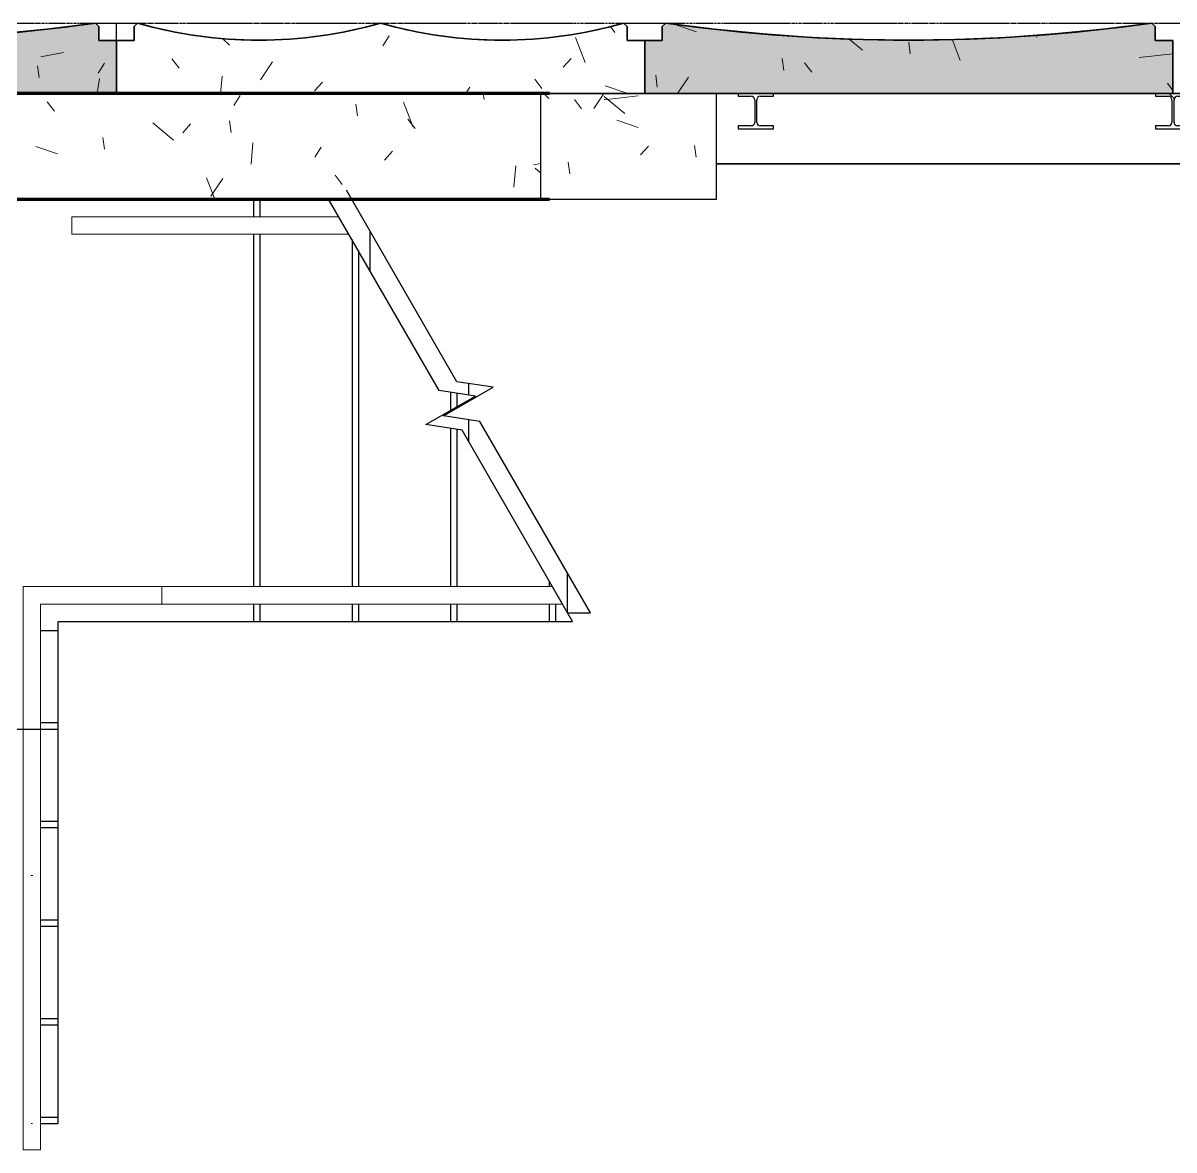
# Model space of a CAD drawing. Header units: millimetres. Extents: x -4391136 to -1798569, y -886572 to -291056.
# Drawn here: x -2552779 to -2549510, y -386412 to -383211 of the extents above; entities that cross this region are included whole.
import ezdxf
from ezdxf.enums import TextEntityAlignment as Align

# ---------------------------------------------------------------- set-up
doc = ezdxf.new("R2010")
doc.units = ezdxf.units.MM
doc.set_wipeout_variables(frame=1)
for name, pattern in [('CENTER', [50.800000000000004, 31.75, -6.35, 6.35, -6.35]), ('TA_GL_000.70000', [1.925, 0.7, -0.175, 0.175, -0.175, 0.7]), ('Xref-C-1-PP17-AR-2214-01-B$0$DPA_Grid _ Level 100', [10, 5.5, -1.6, 1.3, -1.6]), ('Xref-C-1-PP17-AR-2214-01-B$0$Hidden', [7.143800000000001, 4.7625, -2.3813])]:
    doc.linetypes.add(name, pattern=pattern)
doc.layers.add('000 - 0_HIDE_OBJ_FRAMING_DEF_DIMS', color=7, linetype='Continuous', plot=False)
for name, color, linetype in [('000 - 0_SYM_DWG_GRID-BUBBLE_MAIN_COLOR_1', 7, 'Continuous'), ('000 - 0_SYM_DWG_GRIDLINE_MAIN_COLOR_251', 7, 'Continuous'), ('000 - CONCRETE_COL_CUT_COLOR_1', 7, 'Continuous'), ('000 - CONCRETE_COL_HATCH_', 7, 'Continuous'), ('000 - CONCRETE_COL_WIPEOUT_', 7, 'Continuous'), ('000 - EXISTING_PRECAST_CUT_COLOR_4', 7, 'Continuous'), ('000 - GRID', 7, 'CENTER'), ('_PP-Dim', 7, 'Continuous'), ('Xref-C-1-PP17-AR-2214-01-B$0$A-COLS', 7, 'Continuous'), ('Xref-C-1-PP17-AR-2214-01-B$0$A-COLS-E', 7, 'Continuous'), ('Xref-C-1-PP17-AR-2214-01-B$0$A-DETL-MBND', 7, 'Xref-C-1-PP17-AR-2214-01-B$0$Hidden'), ('Xref-C-1-PP17-AR-2214-01-B$0$A-FLOR-E', 7, 'Continuous'), ('Xref-C-1-PP17-AR-2214-01-B$0$A-FLOR-HRAL', 7, 'Continuous'), ('Xref-C-1-PP17-AR-2214-01-B$0$A-GLAZ-CURT', 7, 'Continuous'), ('Xref-C-1-PP17-AR-2214-01-B$0$S-BEAM', 7, 'Continuous'), ('Xref-C-1-PP17-AR-2214-01-B$0$S-COLS', 7, 'Continuous'), ('Xref-C-1-PP17-AR-2214-01-B$0$S-COLS-E', 7, 'Continuous'), ('Xref-C-1-PP17-AR-2214-01-B$0$S-STRS-E', 7, 'Continuous'), ('Xref-C-1-PP17-AR-2214-01-B$0$S-STRS-MBND', 7, 'Continuous'), ('Xref-C-1-PP17-AR-2214-01-B$0$WALL-E', 7, 'Continuous')]:
    doc.layers.add(name, color=color, linetype=linetype)
doc.styles.add('Arial', font='arial.ttf', dxfattribs={"height": 1500})
doc.styles.add('TA', font='', dxfattribs={"height": 4.5})
doc.styles.get('TA').set_extended_font_data('Cordia New')

# ---------------------------------------------------------------- blocks, each defined once
blk = doc.blocks.new('*U1277')
at = {"layer": '000 - 0_SYM_DWG_GRIDLINE_MAIN_COLOR_251', "color": 7, "linetype": 'ByBlock', "ltscale": 5}
blk.add_line((29.9999999999998, 0), (-560.4999999999969, 6.311186212045594e-14), dxfattribs=at)
at = {"color": 7, "style": 'TA', "flags": 1}
blk.add_attdef('LOCATION', (5.999999999999999, -6.000000000000001), '', height=4.5, rotation=270, dxfattribs=at)
at = {"layer": '000 - 0_SYM_DWG_GRID-BUBBLE_MAIN_COLOR_1', "color": 7, "style": 'Arial'}
blk.add_attdef('GRID-HEAD', text='', height=4.000000000000002, rotation=179.9999999999913, dxfattribs=at).set_placement((73.74999998541176, -3.552713678800501e-15), align=Align.MIDDLE_CENTER)
blk = doc.blocks.new('W-1-PP17-ENT2_REV00_20260526-152343_LOPF_MAIN_DIMS')
at = {"layer": '000 - GRID', "color": 7, "linetype": 'TA_GL_000.70000', "xscale": 50.00000000000036, "yscale": 50.00000000000036, "zscale": 50.00000000000036, "rotation": 180}
blk.add_blockref('*U1277', (-26525, 5.820766091346741e-11), dxfattribs=at)
blk = doc.blocks.new('Xref-C-1-PP17-AR-2214-01-B$0$DPA_Curved type B - Curved Type B-31237770-ENTRANCE 2 - LOWER ROOF FLOOR PLAN01-flat-1')
at = {"layer": 'Xref-C-1-PP17-AR-2214-01-B$0$A-GLAZ-CURT', "color": 7}
for p, q in [((-150, 749.7251230297843), (-150, 700.2748771228362)), ((-150, 700.2748771228362), (-150, 749.7251230297843)), ((0, -749.7251230297843), (0, 749.7251230297843)), ((0, 749.7251230297843), (0, -749.7251230297843)), ((-200, -689.7251230298425), (-190, -699.7251230298425)), ((-190, -699.7251230298425), (-200, -689.7251230298425)), ((-190, -699.7251230298425), (-150, -699.7251230298425)), ((-150, -699.7251230298425), (-190, -699.7251230298425)), ((-150, -699.7251230298425), (-150, -749.7251230297843)), ((-150, -749.7251230297843), (-150, -699.7251230298425)), ((-150, -749.7251230297843), (0, -749.7251230297843)), ((0, -749.7251230297843), (-150, -749.7251230297843))]:
    blk.add_line(p, q, dxfattribs=at)
for centre, radius, start, end in [((-1401.480889340397, 344.9999999998836), 1249.956694409003, 349.3312649269074, 16.00907783961937), ((-1401.480889340397, 344.9999999998836), 1249.956694409003, 349.3312649269074, 16.00907783961937), ((-1401.480889340397, 344.9999999998836), 1249.956694409004, 343.9778134875058, 349.3163575575217), ((-1401.480889340397, 344.9999999998836), 1249.956694409003, 343.9778134875058, 349.3163575575217), ((-1401.480889263563, -344.9999999998836), 1249.95669433522, 349.3313600639966, 16.02218651569972), ((-1401.480889263563, -344.9999999998836), 1249.956694335221, 349.3313600639966, 16.02218651569972), ((-1401.480889263563, -344.9999999998836), 1249.956694335221, 343.9909221603806, 349.329466207403), ((-1401.480889263563, -344.9999999998836), 1249.95669433522, 343.9909221603806, 349.329466207403)]:
    blk.add_arc(centre, radius, start, end, dxfattribs=at)
blk = doc.blocks.new('Xref-C-1-PP17-AR-2214-01-B$0$DPA_Curved type A - Curved Type A-V62-ENTRANCE 2 - LOWER ROOF FLOOR PLAN01-flat-1')
at = {"layer": 'Xref-C-1-PP17-AR-2214-01-B$0$A-GLAZ-CURT', "lineweight": 9}
h = blk.add_hatch(dxfattribs=at)
h.set_pattern_fill('ACET-2D-FP_36', angle=90, style=0, pattern_type=2)
h.set_pattern_definition([(49.99999999999999, (2739942.745000001, 503333.3970000008), (-459.0337474724126, 385.1750482020262), [76.2, -838.2]), (355, (2739942.745000001, 503333.3970000008), (65.28252745750682, 746.1827032957547), [60.96000000000002, -670.5600000000001]), (100.451, (2740003.473000001, 503328.0840000007), (-693.3830033246076, -127.8976821547151), [64.76000000000005, -712.3600000000005]), (46.18400000000002, (2739942.745000001, 503536.5970000007), (-648.57248621923, 622.3064181256742), [114.3, -1257.299999999999]), (96.63599999999998, (2740033.104, 503522.5830000007), (-1050.534318683824, -122.2199233656637), [97.14000000000117, -1068.540000000013]), (351.184, (2739942.745000001, 503536.5970000007), (172.1971373415032, 1110.274966525139), [91.44000000000007, -1005.840000000001]), (21.00000000000002, (2740044.345000001, 503485.7970000007), (-214.7433929342338, 559.4256646482162), [76.20000000000027, -838.2000000000031]), (326, (2740044.345000001, 503485.7970000007), (418.8539380654042, 620.9765000836201), [60.95999999999974, -670.559999999997]), (71.45100000000002, (2740094.883, 503451.7080000007), (-668.4524660190125, 224.2969172171013), [64.75999999999986, -712.3599999999984]), (37.50000000000001, (2739942.745000001, 503333.3970000008), (-158.7692420154775, 206.9121046213362), [33.528, -628.904, 33.528, -1320.292]), (37.50000000000001, (2739942.745000001, 503333.3970000008), (-158.7692420154775, 206.9121046213362), [-695.96, -647.192, 33.528, -639.572]), (7.499999999999995, (2739942.745000001, 503333.3970000008), (-47.30360574389218, 359.3065578758988), [33.52799999999999, -354.5839999999999, 33.52799999999999, -870.204]), (7.499999999999995, (2739942.745000001, 503333.3970000008), (-47.30360574389218, 359.3065578758988), [-421.64, -613.6639999999999, 33.52799999999999, -223.012]), (327.5, (2739716.177, 503333.3970000008), (146.1911639370438, 229.474161533996), [33.52800000000036, -220.4720000000024, -1844.04000000002]), (327.5, (2739716.177, 503333.3970000008), (146.1911639370438, 229.474161533996), [-254.0000000000028, 33.52800000000036, -758.9520000000082, -1051.560000000011]), (327.5, (2739716.177, 503333.3970000008), (146.1911639370438, 229.474161533996), [-1046.480000000011, 33.52800000000036, -1018.032000000011]), (317.5, (2739614.577000001, 503333.3970000008), (321.0978918266118, 350.4168590258025), [33.52799999999964, -296.6719999999968, 33.52799999999964, -1239.519999999987]), (317.5, (2739614.577000001, 503333.3970000008), (321.0978918266118, 350.4168590258025), [-363.7279999999961, -492.7599999999947, 33.52799999999964, -713.2319999999922])])
h.paths.add_polyline_path([(-150.000000002794, -750.0000000005239), (-2.793967723846436e-09, -750.0000000005239), (-2.793967723846436e-09, 749.9999999994761), (-150.000000002794, 749.9999999994761), (-150.000000002794, 700.0000000001164), (-190.0000000032596, 700.0000000001164), (-200.000000002794, 689.9999999992433), (-173.054624767974, 460.8418313420261), (-156.8637420539744, 230.6736866612337), (-151.4628356266767, -1.629814505577087e-09), (-156.8637420539744, -230.6736866644351), (-173.054624767974, -460.8418313452275), (-200.000000002794, -690.0000000023865), (-190.0000000032596, -700.0000000002328), (-150.000000002794, -700.0000000002328)])
at = {"layer": 'Xref-C-1-PP17-AR-2214-01-B$0$A-GLAZ-CURT', "color": 7, "lineweight": 35}
for p, q in [((0, 750), (-150, 750)), ((-150, 750), (-150, 700.0000000005821)), ((0, -750), (0, 750)), ((-190, 700.0000000005821), (-200, 689.9999999997672)), ((-150, 700.0000000005821), (-190, 700.0000000005821)), ((-200, -690.0000000018626), (-190, -699.999999999709)), ((-190, -699.999999999709), (-150, -699.999999999709)), ((-150, -699.999999999709), (-150, -750)), ((-150, -750), (0, -750))]:
    blk.add_line(p, q, dxfattribs=at)
blk.add_arc((-5080.220649064053, -4.656612873077393e-10), 4928.757813440439, 351.9524601037301, 8.047539896269834, dxfattribs=at)
blk = doc.blocks.new('Xref-C-1-PP17-AR-2214-01-B$0$DPA_Curved type B - Curved Type B-V61-ENTRANCE 2 - LOWER ROOF FLOOR PLAN01-flat-1')
at = {"layer": 'Xref-C-1-PP17-AR-2214-01-B$0$A-GLAZ-CURT', "lineweight": 9}
h = blk.add_hatch(dxfattribs=at)
h.set_pattern_fill('ACET-2D-FP_35', angle=90, style=0, pattern_type=2)
h.set_pattern_definition([(49.99999999999999, (2739942.745000001, 504833.3970000008), (-459.0337474724126, 385.1750482020262), [76.2, -838.2]), (355, (2739942.745000001, 504833.3970000008), (65.28252745750682, 746.1827032957547), [60.96000000000002, -670.5600000000001]), (100.451, (2740003.473000001, 504828.0840000007), (-693.3830033246076, -127.8976821547151), [64.76000000000005, -712.3600000000005]), (46.18400000000002, (2739942.745000001, 505036.5970000007), (-648.57248621923, 622.3064181256742), [114.3, -1257.299999999999]), (96.63599999999998, (2740033.104, 505022.5830000007), (-1050.534318683824, -122.2199233656637), [97.14000000000117, -1068.540000000013]), (351.184, (2739942.745000001, 505036.5970000007), (172.1971373415032, 1110.274966525139), [91.44000000000007, -1005.840000000001]), (21.00000000000002, (2740044.345000001, 504985.7970000007), (-214.7433929342338, 559.4256646482162), [76.20000000000027, -838.2000000000031]), (326, (2740044.345000001, 504985.7970000007), (418.8539380654042, 620.9765000836201), [60.95999999999974, -670.559999999997]), (71.45100000000002, (2740094.883, 504951.7080000007), (-668.4524660190125, 224.2969172171013), [64.75999999999986, -712.3599999999984]), (37.50000000000001, (2739942.745000001, 504833.3970000008), (-158.7692420154775, 206.9121046213362), [33.528, -628.904, 33.528, -1320.292]), (37.50000000000001, (2739942.745000001, 504833.3970000008), (-158.7692420154775, 206.9121046213362), [-695.96, -647.192, 33.528, -639.572]), (7.499999999999995, (2739942.745000001, 504833.3970000008), (-47.30360574389218, 359.3065578758988), [33.52799999999999, -354.5839999999999, 33.52799999999999, -870.204]), (7.499999999999995, (2739942.745000001, 504833.3970000008), (-47.30360574389218, 359.3065578758988), [-421.64, -613.6639999999999, 33.52799999999999, -223.012]), (327.5, (2739716.177, 504833.3970000008), (146.1911639370438, 229.474161533996), [33.52800000000036, -220.4720000000024, -1844.04000000002]), (327.5, (2739716.177, 504833.3970000008), (146.1911639370438, 229.474161533996), [-254.0000000000028, 33.52800000000036, -758.9520000000082, -1051.560000000011]), (327.5, (2739716.177, 504833.3970000008), (146.1911639370438, 229.474161533996), [-1046.480000000011, 33.52800000000036, -1018.032000000011]), (317.5, (2739614.577000001, 504833.3970000008), (321.0978918266118, 350.4168590258025), [33.52799999999964, -296.6719999999968, 33.52799999999964, -1239.519999999987]), (317.5, (2739614.577000001, 504833.3970000008), (321.0978918266118, 350.4168590258025), [-363.7279999999961, -492.7599999999947, 33.52799999999964, -713.2319999999922])])
h.paths.add_polyline_path([(-150.000000002794, -700.0000000006403), (-150.000000002794, -750.0000000005821), (-2.793967723846436e-09, -750.0000000005821), (-2.793967723846436e-09, 749.9999999994179), (-150.000000002794, 749.9999999994179), (-150.000000002794, 699.9999999996508), (-190.0000000032596, 699.9999999996508), (-200.000000002794, 689.9999999995925), (-173.1051923595369, 576.677522668615), (-156.5528464526869, 454.45024560194), (-151.448358786758, 344.9999999995343), (-156.8743433966301, 228.6562281954102), (-173.1051923595369, 113.3224773305119), (-200.000000002794, -4.656612873077393e-10), (-173.1051923576742, -113.3224773313268), (-156.8743433943018, -228.6562281962833), (-151.4483587830327, -345.0000000005239), (-156.8743433943018, -461.3437718048808), (-173.1051923576742, -576.6775226698373), (-200.000000002794, -690.0000000006985), (-190.0000000032596, -700.0000000006403)])
at = {"layer": 'Xref-C-1-PP17-AR-2214-01-B$0$A-GLAZ-CURT', "color": 7, "lineweight": 35}
for p, q in [((0, 750), (-150, 750)), ((-150, 750), (-150, 700.0000000002328)), ((0, -750), (0, 750)), ((-190, 700.0000000002328), (-200, 690.0000000002328)), ((-150, 700.0000000002328), (-190, 700.0000000002328)), ((-200, -690.0000000000582), (-190, -700.0000000000582)), ((-190, -700.0000000000582), (-150, -700.0000000000582)), ((-150, -700.0000000000582), (-150, -750)), ((-150, -750), (0, -750))]:
    blk.add_line(p, q, dxfattribs=at)
for centre, radius, start, end in [((-1401.480889340397, 344.9999999998836), 1250.032530556695, 343.9788116685254, 16.02118833147461), ((-1401.480889263563, -344.9999999998836), 1250.032530482913, 343.9788116653198, 16.02118833468013)]:
    blk.add_arc(centre, radius, start, end, dxfattribs=at)
blk = doc.blocks.new('Xref-C-1-PP17-AR-2214-01-B$0$DPA_Curved type A - Curved Type A-31239844-ENTRANCE 2 - LOWER ROOF FLOOR PLAN01-flat-1')
at = {"layer": 'Xref-C-1-PP17-AR-2214-01-B$0$A-GLAZ-CURT', "lineweight": 9}
h = blk.add_hatch(dxfattribs=at)
h.set_pattern_fill('ACET-2D-FP_34', angle=90, style=0, pattern_type=2)
h.set_pattern_definition([(49.99999999999999, (2739942.745000001, 506333.3970000008), (-459.0337474724126, 385.1750482020262), [76.2, -838.2]), (355, (2739942.745000001, 506333.3970000008), (65.28252745750682, 746.1827032957547), [60.96000000000002, -670.5600000000001]), (100.451, (2740003.473000001, 506328.0840000007), (-693.3830033246076, -127.8976821547151), [64.76000000000005, -712.3600000000005]), (46.18400000000002, (2739942.745000001, 506536.5970000007), (-648.57248621923, 622.3064181256742), [114.3, -1257.299999999999]), (96.63599999999998, (2740033.104, 506522.5830000007), (-1050.534318683824, -122.2199233656637), [97.14000000000117, -1068.540000000013]), (351.184, (2739942.745000001, 506536.5970000007), (172.1971373415032, 1110.274966525139), [91.44000000000007, -1005.840000000001]), (21.00000000000002, (2740044.345000001, 506485.7970000007), (-214.7433929342338, 559.4256646482162), [76.20000000000027, -838.2000000000031]), (326, (2740044.345000001, 506485.7970000007), (418.8539380654042, 620.9765000836201), [60.95999999999974, -670.559999999997]), (71.45100000000002, (2740094.883, 506451.7080000007), (-668.4524660190125, 224.2969172171013), [64.75999999999986, -712.3599999999984]), (37.50000000000001, (2739942.745000001, 506333.3970000008), (-158.7692420154775, 206.9121046213362), [33.528, -628.904, 33.528, -1320.292]), (37.50000000000001, (2739942.745000001, 506333.3970000008), (-158.7692420154775, 206.9121046213362), [-695.96, -647.192, 33.528, -639.572]), (7.499999999999995, (2739942.745000001, 506333.3970000008), (-47.30360574389218, 359.3065578758988), [33.52799999999999, -354.5839999999999, 33.52799999999999, -870.204]), (7.499999999999995, (2739942.745000001, 506333.3970000008), (-47.30360574389218, 359.3065578758988), [-421.64, -613.6639999999999, 33.52799999999999, -223.012]), (327.5, (2739716.177, 506333.3970000008), (146.1911639370438, 229.474161533996), [33.52800000000036, -220.4720000000024, -1844.04000000002]), (327.5, (2739716.177, 506333.3970000008), (146.1911639370438, 229.474161533996), [-254.0000000000028, 33.52800000000036, -758.9520000000082, -1051.560000000011]), (327.5, (2739716.177, 506333.3970000008), (146.1911639370438, 229.474161533996), [-1046.480000000011, 33.52800000000036, -1018.032000000011]), (317.5, (2739614.577000001, 506333.3970000008), (321.0978918266118, 350.4168590258025), [33.52799999999964, -296.6719999999968, 33.52799999999964, -1239.519999999987]), (317.5, (2739614.577000001, 506333.3970000008), (321.0978918266118, 350.4168590258025), [-363.7279999999961, -492.7599999999947, 33.52799999999964, -713.2319999999922])])
h.paths.add_polyline_path([(-150.000000002794, -728.9238999779336), (-150.000000002794, -750.0000000005239), (-2.793967723846436e-09, -750.0000000005239), (-2.793967723846436e-09, 749.9999999995343), (-150.000000002794, 749.9999999995343), (-150.000000002794, 700.0000000001164), (-190.0000000032596, 700.0000000001164), (-200.000000002794, 689.9999999992433), (-173.054624767974, 460.8418313420843), (-156.8637420539744, 230.6736866612919), (-151.4628356266767, -1.629814505577087e-09), (-156.8637420539744, -230.6736866644351), (-173.054624767974, -460.8418313452275), (-200.000000002794, -690.0000000023865), (-190.0000000032596, -700.0000000001746), (-150.000000002794, -700.0000000001746)])
at = {"layer": 'Xref-C-1-PP17-AR-2214-01-B$0$A-GLAZ-CURT', "color": 7, "lineweight": 35}
for p, q in [((0, 750), (-150, 750)), ((-150, 750), (-150, 700.0000000005821)), ((0, -750), (0, 750)), ((-190, 700.0000000005821), (-200, 689.9999999997672)), ((-150, 700.0000000005821), (-190, 700.0000000005821)), ((-200, -690.0000000018626), (-190, -699.999999999709)), ((-190, -699.999999999709), (-150, -699.999999999709)), ((-150, -699.999999999709), (-150, -750)), ((-150, -750), (0, -750))]:
    blk.add_line(p, q, dxfattribs=at)
blk.add_arc((-5080.220649064053, -4.656612873077393e-10), 4928.757813440439, 351.9524601037301, 8.047539896269834, dxfattribs=at)
blk = doc.blocks.new('Xref-C-1-PP17-AR-2214-01-B$0$H-Wide Flange-Column - H100x100x17_2-31208565-ENTRANCE 2 - LOWER ROOF FLOOR PLAN01-flat-1')
at = {"layer": 'Xref-C-1-PP17-AR-2214-01-B$0$S-COLS', "color": 7}
for p, q in [((-42, 50), (-50, 50)), ((-50, 50), (-50, -50)), ((-42, 13), (-42, 50)), ((50, 50), (42, 50)), ((42, 50), (42, 13)), ((50, -50), (50, 50)), ((32, 3), (-32, 3)), ((-42, -50), (-42, -13)), ((-32, -3), (32, -3)), ((42, -13), (42, -50)), ((-50, -50), (-42, -50)), ((42, -50), (50, -50))]:
    blk.add_line(p, q, dxfattribs=at)
for centre, radius, start, end in [((-32, 13), 9.99999999999999, 180, 270), ((32, 13), 10.00000000000001, 270, 0), ((-32, -13), 10.00000000000001, 90, 180), ((32, -13), 9.99999999999999, 0, 90)]:
    blk.add_arc(centre, radius, start, end, dxfattribs=at)
blk = doc.blocks.new('Xref-C-1-PP17-AR-2214-01-B$0$H-Wide Flange-Column - H100x100x17_2-31208578-ENTRANCE 2 - LOWER ROOF FLOOR PLAN01-flat-1')
at = {"layer": 'Xref-C-1-PP17-AR-2214-01-B$0$S-COLS-E', "lineweight": 9}
h = blk.add_hatch(dxfattribs=at)
h.set_pattern_fill('ACET-2D-FP_37', angle=269.9999999999995, style=0, pattern_type=2)
h.set_pattern_definition([(44.99999999999949, (2739892.745000005, 502582.9389999757), (-251.4471713899341, 251.4471713899386), []), (44.99999999999949, (2739892.745000005, 502963.9389999757), (-251.4471713899341, 251.4471713899386), [])])
h.paths.add_polyline_path([(41.99999999674037, -50.00000000058208), (49.99999999674037, -50.00000000058208), (49.99999999674037, 49.99999999941792), (41.99999999674037, 49.99999999941792), (41.99999999674037, 12.99999999941792), (39.07106780866161, 5.928932187554892), (31.99999999674037, 2.999999999417923), (-32.00000000325963, 2.999999999417923), (-39.07106781518087, 5.928932187554892), (-42.00000000325963, 12.99999999941792), (-42.00000000325963, 49.99999999941792), (-50.00000000325963, 49.99999999941792), (-50.00000000325963, -50.00000000058208), (-42.00000000325963, -50.00000000058208), (-42.00000000325963, -13.00000000058208), (-39.07106781518087, -5.928932188719045), (-32.00000000325963, -3.000000000582077), (31.99999999674037, -3.000000000582077), (39.07106780866161, -5.928932188719045), (41.99999999674037, -13.00000000058208)])
at = {"layer": 'Xref-C-1-PP17-AR-2214-01-B$0$S-COLS', "color": 7}
for p, q in [((-42, 50), (-50, 50)), ((-50, 50), (-50, -50)), ((-42, 13), (-42, 50)), ((50, 50), (42, 50)), ((42, 50), (42, 13)), ((50, -50), (50, 50)), ((32, 3), (-32, 3)), ((-42, -50), (-42, -13)), ((-32, -3), (32, -3)), ((42, -13), (42, -50)), ((-50, -50), (-42, -50)), ((42, -50), (50, -50))]:
    blk.add_line(p, q, dxfattribs=at)
for centre, radius, start, end in [((-32, 13), 9.99999999999999, 180, 270), ((32, 13), 10.00000000000001, 270, 0), ((-32, -13), 10.00000000000001, 90, 180), ((32, -13), 9.99999999999999, 0, 90)]:
    blk.add_arc(centre, radius, start, end, dxfattribs=at)
blk = doc.blocks.new('Xref-C-1-PP17-AR-2214-01-B$0$System Panel - DPA-AR_Facade_Solid Panel 150mm-27924946-ENTRANCE 2 - LOWER ROOF FLOOR PLAN01-flat-1')
at = {"layer": 'Xref-C-1-PP17-AR-2214-01-B$0$A-GLAZ-CURT', "color": 7}
for p, q in [((-50, 0.2748769701574929), (-200, 0.2748769701574929)), ((-200, -0.2748769702157006), (-150, -0.2748769702157006))]:
    blk.add_line(p, q, dxfattribs=at)
blk = doc.blocks.new('Xref-C-1-PP17-AR-2214-01-B$0$Top Rail Type - Top Rail_Internal_-V99-ENTRANCE 2 - LOWER ROOF FLOOR PLAN01-flat-1')
at = {"layer": 'Xref-C-1-PP17-AR-2214-01-B$0$A-FLOR-HRAL', "color": 7, "lineweight": 9}
for p, q in [((-2738492.744708747, -504316.9537766822), (-2738542.744708747, -504345.8212901417)), ((-2738492.744708747, -505454.4964230325), (-2738492.744708747, -504316.9537766822)), ((-2738542.744708747, -505454.4964230325), (-2738542.744708747, -504345.8212901417)), ((-2738542.744708747, -505454.4964230325), (-2738492.744708747, -505454.4964230325)), ((-2738542.744708747, -505454.4964230325), (-2738492.744708747, -505454.4964230325)), ((-2738542.744708747, -505848.9466707954), (-2738542.744708747, -505454.4964230325)), ((-2738492.744708747, -505798.9466707953), (-2738492.744708747, -505454.4964230325)), ((-2738137.744708745, -505798.9466707953), (-2738492.744708747, -505798.9466707953)), ((-2737017.744708746, -505798.9466707953), (-2738137.744708745, -505798.9466707953)), ((-2736942.11790655, -505798.9466707953), (-2737017.744708746, -505798.9466707953)), ((-2736942.11790655, -505848.9466707954), (-2736942.11790655, -505798.9466707953)), ((-2738137.744708745, -505848.9466707954), (-2738542.744708747, -505848.9466707954)), ((-2737017.744708746, -505848.9466707954), (-2738137.744708745, -505848.9466707954)), ((-2736942.11790655, -505848.9466707954), (-2737017.744708746, -505848.9466707954))]:
    blk.add_line(p, q, dxfattribs=at)
blk = doc.blocks.new('Xref-C-1-PP17-AR-2214-01-B$0$Top Rail Type - Top Rail_Internal_-30607441-ENTRANCE 2 - LOWER ROOF FLOOR PLAN01-flat-1')
at = {"layer": 'Xref-C-1-PP17-AR-2214-01-B$0$A-FLOR-HRAL', "color": 7, "lineweight": 9}
for p, q in [((-2737024.914614409, -505798.9466707959), (-2737768.91461441, -505798.9466707959)), ((-2736942.117906553, -505798.9466707959), (-2737024.914614409, -505798.9466707959)), ((-2736942.11790655, -505799.7985251381), (-2736942.11790655, -505848.0948164526)), ((-2736942.11790655, -505848.0948164526), (-2736942.11790655, -505799.7985251381)), ((-2737722.003110425, -505826.5598823771), (-2737722.003110425, -505821.3334592136)), ((-2737768.91461441, -505848.9466707958), (-2737024.914614409, -505848.9466707958)), ((-2737024.914614409, -505848.9466707958), (-2736942.117906553, -505848.9466707958))]:
    blk.add_line(p, q, dxfattribs=at)
blk.add_lwpolyline([(-2737017.767726824, -505825.9289741977), (-2737017.767726824, -505825.9289741977, 0.01161186178207558), (-2737017.767726823, -505821.9643673928)], format="xyb", dxfattribs=at)
blk = doc.blocks.new('Xref-C-1-PP17-AR-2214-01-B$0$Top Rail Type - Top Rail_Internal_-30607421-ENTRANCE 2 - LOWER ROOF FLOOR PLAN01-flat-1')
at = {"layer": 'Xref-C-1-PP17-AR-2214-01-B$0$A-FLOR-HRAL', "color": 7, "lineweight": 9}
for p, q in [((-2739542.744708747, -504923.1715593309), (-2739592.744708747, -504952.0390727904)), ((-2739542.744708747, -505474.4964247363), (-2739542.744708747, -504923.1715593309)), ((-2739592.744708747, -505474.4964247363), (-2739592.744708747, -504952.0390727904)), ((-2739592.744708747, -505710.1232269318), (-2739592.744708747, -505474.4964247363)), ((-2739542.744708747, -505710.1232269318), (-2739542.744708747, -505474.4964247363)), ((-2739592.744708747, -505710.1232269318), (-2739542.744708747, -505710.1232269318))]:
    blk.add_line(p, q, dxfattribs=at)
blk = doc.blocks.new('Xref-C-1-PP17-AR-2214-01-B$0$Railing - Railing-30607407-ENTRANCE 2 - LOWER ROOF FLOOR PLAN01-flat-1')
at = {"layer": 'Xref-C-1-PP17-AR-2214-01-B$0$A-FLOR-HRAL', "color": 7, "lineweight": 9}
blk.add_line((-2739547.744708747, -504926.0583106769), (-2739587.744708747, -504949.1523214443), dxfattribs=at)
blk.add_line((-2739547.744708747, -504926.0583106769), (-2739587.744708747, -504949.1523214443), dxfattribs=at)
blk.add_line((-2739547.744708747, -504926.0583106769), (-2739587.744708747, -504949.1523214443), dxfattribs=at)
blk = doc.blocks.new('Xref-C-1-PP17-AR-2214-01-B$0$Railing - Railing-30607404-ENTRANCE 2 - LOWER ROOF FLOOR PLAN01-flat-1')
at = {"layer": 'Xref-C-1-PP17-AR-2214-01-B$0$A-FLOR-HRAL', "color": 7, "lineweight": 9}
blk.add_line((-2738497.744708748, -504319.8405280283), (-2738537.744708747, -504342.9345387957), dxfattribs=at)
blk.add_line((-2738497.744708748, -504319.8405280283), (-2738537.744708747, -504342.9345387957), dxfattribs=at)
blk.add_line((-2738497.744708748, -504319.8405280283), (-2738537.744708747, -504342.9345387957), dxfattribs=at)
blk = doc.blocks.new('Xref-C-1-PP17-AR-2214-01-B$0$DPA-AR_Rectangular - 300x500-V38-ENTRANCE 2 - LOWER ROOF FLOOR PLAN01-flat-1')
at = {"layer": 'Xref-C-1-PP17-AR-2214-01-B$0$A-COLS-E', "lineweight": 9}
h = blk.add_hatch(dxfattribs=at)
h.set_pattern_fill('ACET-2D-FP_22', style=0, pattern_type=2)
h.set_pattern_definition([(49.99999999999999, (2739792.745, 504128.947), (-459.0337474724126, 385.1750482020263), [76.2, -838.2]), (355, (2739792.745, 504128.947), (65.2825274575068, 746.1827032957545), [60.96, -670.56]), (100.451, (2739853.473, 504123.634), (-693.3830033246074, -127.8976821547151), [64.76000000000003, -712.3600000000004]), (46.184, (2739792.745, 504332.1470000001), (-648.5724862192296, 622.3064181256746), [114.3, -1257.299999999999]), (96.63599999999998, (2739883.104, 504318.133), (-1050.534318683824, -122.2199233656631), [97.14000000000112, -1068.540000000012]), (351.184, (2739792.745, 504332.1470000001), (172.1971373415032, 1110.274966525139), [91.44000000000005, -1005.840000000001]), (21, (2739894.345, 504281.347), (-214.7433929342337, 559.4256646482164), [76.20000000000026, -838.2000000000029]), (326, (2739894.345, 504281.347), (418.8539380654042, 620.9765000836203), [60.95999999999972, -670.5599999999969]), (71.45100000000001, (2739944.883, 504247.258), (-668.4524660190125, 224.2969172171013), [64.75999999999985, -712.3599999999983]), (37.50000000000001, (2739792.745, 504128.947), (-158.7692420154774, 206.9121046213362), [33.528, -628.904, 33.528, -1320.292]), (37.50000000000001, (2739792.745, 504128.947), (-158.7692420154774, 206.9121046213362), [-695.96, -647.192, 33.528, -639.572]), (7.499999999999999, (2739792.745, 504128.947), (-47.30360574389223, 359.3065578758984), [33.528, -354.584, 33.528, -870.204]), (7.499999999999999, (2739792.745, 504128.947), (-47.30360574389223, 359.3065578758984), [-421.64, -613.664, 33.528, -223.012]), (327.5, (2739566.177, 504128.947), (146.1911639370438, 229.474161533996), [33.52800000000035, -220.4720000000024, 33.52800000000035, -1810.512000000019]), (327.5, (2739566.177, 504128.947), (146.1911639370438, 229.474161533996), [-287.5280000000031, -758.9520000000081, 33.52800000000035, -1018.032000000011]), (317.5, (2739464.577, 504128.947), (321.0978918266117, 350.4168590258024), [33.52799999999964, -296.6719999999968, 33.52799999999964, -1239.519999999987]), (317.5, (2739464.577, 504128.947), (321.0978918266117, 350.4168590258024), [-363.7279999999961, -492.7599999999948, 33.52799999999964, -713.2319999999924])])
h.paths.add_polyline_path([(10.4625947070308, -250.0000000005821), (149.9999999967404, -250.0000000005821), (149.9999999967404, 249.9999999994179), (-150.0000000032596, 249.9999999994179), (-150.0000000032596, -250.0000000005821)])
at = {"layer": 'Xref-C-1-PP17-AR-2214-01-B$0$A-COLS', "color": 7}
for p, q in [((150, 250), (-150, 250)), ((-150, 250), (-150, -250)), ((150, -250), (150, 250)), ((-150, -250), (150, -250))]:
    blk.add_line(p, q, dxfattribs=at)
blk = doc.blocks.new('*U2742')
at = {"layer": '000 - CONCRETE_COL_HATCH_'}
h = blk.add_hatch(dxfattribs=at)
h.set_pattern_fill('AR-CONC', scale=0.04)
h.set_pattern_definition([(49.99999999999999, (-115500.0000000017, -843987.3138813948), (7.28738675984016, -0.6375634215561234), [0.762, -8.382000000000001]), (355, (-115500.0000000017, -843987.3138813948), (-1.409736856998774, 7.642273809561406), [0.6096, -6.7056233668]), (100.4514447, (-115499.3927197217, -843987.3670115347), (5.877649883614131, 7.004710076487804), [0.6476003519999999, -7.123609783999998]), (46.18420000000001, (-115500.0000000017, -843985.2818813948), (10.8431616356852, -1.681693117309086), [1.143, -12.573]), (96.63555760999992, (-115499.0964040017, -843985.4220213948), (9.49616536206012, 9.897044983908861), [0.9714009256, -10.6854243264]), (351.1841511700001, (-115500.0000000017, -843985.2818813948), (9.496165362599081, 9.897044983421306), [0.9143986828, -10.0583892768]), (21, (-115498.9840000017, -843985.7898813948), (6.064575650765299, -4.090607927483505), [0.762, -8.382000000000001]), (326.0000000000001, (-115498.9840000017, -843985.7898813948), (2.472081133905883, 7.367518644892771), [0.6096, -6.7056]), (71.45144499999999, (-115498.4786186977, -843986.1307653908), (8.536656771148646, 3.27691075543621), [0.6476003520000001, -7.123597503999999]), (37.50000000000001, (-115500.0000000017, -843987.3138813948), (0.1235441300236727, 3.382201554926124), [0, -6.62432, 0, -6.807200000000001, 0, -6.731000000000001]), (7.499999999999999, (-115500.0000000017, -843987.3138813948), (2.67278650041223, 4.00722299272478), [0, -3.88112, 0, -6.47192, 0, -2.5654]), (327.5, (-115502.2656800017, -843987.3138813948), (5.423623806674856, -0.2291497597069377), [0, -2.54, 0, -7.9248, 0, -10.5156]), (317.5, (-115503.2816800017, -843987.3138813948), (5.925167255440722, 1.017059641333321), [0, -3.302, 0, -5.26288, 0, -7.4676])])
h.paths.add_polyline_path([(-1.667805984044525e-10, 1.091393642127514e-11), (0, 300), (-99.99999999906868, 300), (-99.99999999906868, 380), (-120.0000000307336, 400.0000000298023), (-394.6910346783698, 365.090032074484), (-670.2542316336185, 337.9092267079977), (-946.4721514284611, 318.479031635914), (-1223.126840339042, 306.8147785334149), (-1500.000000000931, 302.9256712471833), (-1776.87315966282, 306.8147785334149), (-2053.527848573402, 318.479031635914), (-2329.745768368244, 337.9092267079977), (-2605.308965323493, 365.090032074484), (-2879.999999973923, 400.0000000300352), (-2899.999999999069, 380), (-2899.999999999069, 300), (-3000, 300), (-3000, 0)])
at = {"layer": '000 - CONCRETE_COL_CUT_COLOR_1', "color": 7, "lineweight": -2}
blk.add_lwpolyline([(-1.667805984044525e-10, 1.091393642127514e-11), (0, 300), (-99.99999999906868, 300), (-99.99999999906868, 380), (-120.0000000307336, 400.0000000298023), (-394.6910346783698, 365.090032074484), (-670.2542316336185, 337.9092267079977), (-946.4721514284611, 318.479031635914), (-1223.126840339042, 306.8147785334149), (-1500.000000000931, 302.9256712471833), (-1776.87315966282, 306.8147785334149), (-2053.527848573402, 318.479031635914), (-2329.745768368244, 337.9092267079977), (-2605.308965323493, 365.090032074484), (-2879.999999973923, 400.0000000300352), (-2899.999999999069, 380), (-2899.999999999069, 300), (-3000, 300), (-3000, 0), (-3000, 0), (-3000, 0), (-3000, 0), (-3000, 0), (-3000, 0), (-3000, 0), (-3000, 0), (-3000, 0), (-3000, 0), (-3000, 0), (-3000, 0), (-3000, 0), (-3000.000000000002, 0), (-3000.000000000002, 0), (-3000.000000000002, 0), (-3000, 0), (-3000, 0), (-3000, 0), (-3000, 0), (-3000, 0), (-3000, 0), (-3000, 0), (-3000.000000000002, 0), (-3000, 0), (-3000, 0), (-3000, 0), (-2999.999999999999, 0), (-3000, 0), (-3000, 0)], close=True, dxfattribs=at)
blk = doc.blocks.new('W-1-PP17-ENT2_REV00_20260526-152612_EX_LOPF-1')
at = {"layer": 'Xref-C-1-PP17-AR-2214-01-B$0$S-BEAM', "lineweight": 9}
h = blk.add_hatch(dxfattribs=at)
h.set_pattern_fill('ACET-2D-FP_33', angle=-89.99999999999999, style=0, pattern_type=2)
h.set_pattern_definition([(320, (496648.9466707949, -2740142.744708746), (385.1750482020262, 459.0337474724129), [76.20000000000002, -838.2000000000003]), (265, (496648.9466707949, -2740142.744708746), (746.1827032957547, -65.28252745750656), [60.96000000000002, -670.5600000000001]), (10.45099999999999, (496643.6336707948, -2740203.472708746), (-127.8976821547153, 693.3830033246076), [64.76000000000005, -712.3600000000005]), (316.184, (496852.146670795, -2740142.744708746), (622.3064181256744, 648.57248621923), [114.3, -1257.3]), (6.635999999999979, (496838.1326707951, -2740233.104708746), (-122.2199233656635, 1050.534318683824), [97.14000000000111, -1068.540000000012]), (261.184, (496852.146670795, -2740142.744708746), (1110.274966525139, -172.1971373415029), [91.44000000000007, -1005.840000000001]), (291, (496801.3466707948, -2740244.344708746), (559.4256646482165, 214.743392934234), [76.20000000000027, -838.2000000000031]), (236, (496801.3466707948, -2740244.344708746), (620.9765000836205, -418.8539380654042), [60.95999999999974, -670.559999999997]), (341.451, (496767.2586707948, -2740294.882708746), (224.2969172171012, 668.4524660190126), [64.75999999999986, -712.3599999999984]), (307.5, (496648.9466707949, -2740142.744708746), (206.9121046213362, 158.7692420154775), [33.52799999999998, -628.9039999999997, 33.52799999999998, -647.1919999999997, -673.0999999999997]), (307.5, (496648.9466707949, -2740142.744708746), (206.9121046213362, 158.7692420154775), [-1343.151999999999, 33.52799999999998, -639.5719999999997]), (277.5, (496648.9466707949, -2740142.744708746), (359.3065578758985, 47.30360574389236), [33.52800000000001, -354.5840000000001, 33.52800000000001, -613.6640000000001, -256.5400000000001]), (277.5, (496648.9466707949, -2740142.744708746), (359.3065578758985, 47.30360574389236), [-1035.304, 33.52800000000001, -223.0120000000001]), (237.5, (496648.9466707949, -2739916.176708746), (229.4741615339961, -146.1911639370437), [33.52800000000036, -220.4720000000024, 33.52800000000036, -758.9520000000082, -1051.560000000011]), (237.5, (496648.9466707949, -2739916.176708746), (229.4741615339961, -146.1911639370437), [-1046.480000000011, 33.52800000000036, -1018.032000000011]), (227.5, (496648.9466707949, -2739814.576708746), (350.4168590258025, -321.0978918266116), [33.52799999999962, -296.6719999999967, 33.52799999999962, -492.7599999999946, -746.7599999999917]), (227.5, (496648.9466707949, -2739814.576708746), (350.4168590258025, -321.0978918266116), [-856.4879999999907, 33.52799999999962, -713.231999999992])])
h.paths.add_polyline_path([(-10099.9999982994, -499.9999999954016), (-10405.15704947617, -499.9999999954016), (-10405.15704947617, -500.0176397832693), (-7730.000000002328, -499.9999999954016), (-7730.000000002328, -200.0176397828036), (-10099.9999982994, -200.0176397828036)])
at = {"layer": '000 - 0_HIDE_OBJ_FRAMING_DEF_DIMS', "color": 7, "linetype": 'Xref-C-1-PP17-AR-2214-01-B$0$DPA_Grid _ Level 100'}
blk.add_line((-29475.61840735516, 4.074536263942719e-10), (7016.002662105951, 4.074536263942719e-10), dxfattribs=at)
at = {"layer": 'Xref-C-1-PP17-AR-2214-01-B$0$A-DETL-MBND', "color": 7}
blk.add_line((-13434.99999984959, -199.9999999986612), (970.0000017015263, -199.9999999986612), dxfattribs=at)
at = {"layer": 'Xref-C-1-PP17-AR-2214-01-B$0$A-FLOR-E', "color": 7}
blk.add_line((-7230.000000001863, -399.9999999986612), (-2250.000000001863, -399.9999999986612), dxfattribs=at)
at = {"layer": 'Xref-C-1-PP17-AR-2214-01-B$0$S-BEAM', "color": 7, "lineweight": 70}
for p, q in [((-7705.157049475703, -200.0176397860632), (-10405.1570494757, -200.0176397860632)), ((-10405.1570494757, -500.0176397865289), (-7705.157049475703, -500.0176397865289))]:
    blk.add_line(p, q, dxfattribs=at)
at = {"layer": 'Xref-C-1-PP17-AR-2214-01-B$0$S-STRS-E', "color": 7}
for p, q in [((-8331.959915456362, -499.9999999986612), (-10300.00000000186, -499.9999999986612)), ((-8545.549753942527, -500.0176397860632), (-8545.549753942527, -549.9999999986612)), ((-8527.549753942527, -500.0176397860632), (-8527.549753942527, -549.9999999986612)), ((-8545.549753942527, -599.9999999986612), (-8545.549753942527, -1599.999999998196)), ((-8527.549753942527, -599.9999999986612), (-8527.549753942527, -1599.999999998196)), ((-8265.549753942527, -615.0257738791988), (-8265.549753942527, -1599.999999998196)), ((-8215.000000006985, -590.0434136661352), (-8215.000000006985, -702.5805160049931)), ((-8215.000000006985, -590.0434136661352), (-8215.000000006985, -702.5805160049931)), ((-8247.549753942527, -646.2026884151273), (-8247.549753942527, -1599.999999998196)), ((-7935.000000006985, -1023.675858011993), (-7935.000000006985, -1056.357131575292)), ((-7935.000000006985, -1023.675858011993), (-7935.000000006985, -1056.357131575292)), ((-7985.549753942527, -1048.658218225522), (-7985.549753942527, -1099.999999998196)), ((-7967.549753942527, -1051.399684394768), (-7967.549753942527, -1089.607695153041)), ((-7935.000000006985, -1070.815085955954), (-7935.000000006985, -1075.017639785132)), ((-7935.000000006985, -1070.815085955954), (-7935.000000006985, -1075.017639785132)), ((-7935.000000006985, -1126.359421557805), (-7935.000000006985, -1187.554742125852)), ((-7935.000000006985, -1126.359421557805), (-7935.000000006985, -1187.554742125852)), ((-7985.549753942527, -1151.341781771334), (-7985.549753942527, -1599.999999998196)), ((-7967.549753942527, -1154.083247941046), (-7967.549753942527, -1599.999999998196)), ((-7655.000000006985, -1559.991865904129), (-7655.000000006985, -1672.528968244849)), ((-7655.000000006985, -1559.991865904129), (-7655.000000006985, -1672.528968244849)), ((-7705.549753942527, -1584.974226117192), (-7705.549753942527, -1599.999999998196)), ((-8545.549753942527, -1649.999999998196), (-8545.549753942527, -1699.999999998196)), ((-8527.549753942527, -1649.999999998196), (-8527.549753942527, -1699.999999998196)), ((-8265.549753942527, -1649.999999998196), (-8265.549753942527, -1699.999999998196)), ((-8247.549753942527, -1649.999999998196), (-8247.549753942527, -1699.999999998196)), ((-7985.549753942527, -1649.999999998196), (-7985.549753942527, -1699.999999998196)), ((-7967.549753942527, -1649.999999998196), (-7967.549753942527, -1699.999999998196)), ((-7705.549753942527, -1649.999999998196), (-7705.549753942527, -1699.999999998196)), ((-7687.549753942527, -1649.999999998196), (-7687.549753942527, -1699.999999998196)), ((-7653.563164823223, -1675.017639784666), (-7588.58983849315, -1675.017639784666)), ((-9150.000000001863, -1724.999999999593), (-9100.000000001863, -1724.999999999593)), ((-9100.000000001863, -3124.999999999593), (-9100.000000001863, -1699.999999998196)), ((-9100.000000001863, -1699.999999998196), (-7639.139592429157, -1699.999999998196)), ((-9150.000000001863, -1987.000000000058), (-9100.000000001863, -1987.000000000058)), ((-10300.00000000186, -2005.000000000058), (-9100.000000001863, -2005.000000000058)), ((-9150.000000001863, -2266.999999999593), (-9100.000000001863, -2266.999999999593)), ((-9150.000000001863, -2285.000000000058), (-9100.000000001863, -2285.000000000058)), ((-9150.000000001863, -2546.999999999593), (-9100.000000001863, -2546.999999999593)), ((-9150.000000001863, -2564.999999999593), (-9100.000000001863, -2564.999999999593)), ((-9150.000000001863, -2827.000000000058), (-9100.000000001863, -2827.000000000058)), ((-9150.000000001863, -2845.000000000058), (-9100.000000001863, -2845.000000000058)), ((-9150.000000001863, -3106.999999999593), (-9100.000000001863, -3106.999999999593)), ((-9150.000000001863, -3124.999999999593), (-9100.000000001863, -3124.999999999593))]:
    blk.add_line(p, q, dxfattribs=at)
at = {"layer": 'Xref-C-1-PP17-AR-2214-01-B$0$S-STRS-MBND', "color": 7}
for p, q in [((-7967.500000006985, -1018.725988538994), (-8281.410161520354, -475.0176397851319)), ((-8018.049753942527, -1043.708348752058), (-8331.959915456362, -499.9999999986612)), ((-7915.185189885087, -1059.374999998196), (-8018.049753942527, -1043.708348752058)), ((-8005.364564064424, -1115.642639785132), (-7864.63543594908, -1034.392639785132)), ((-7864.63543594908, -1034.392639785132), (-7967.500000006985, -1018.725988538994)), ((-8055.914317999966, -1140.624999998196), (-7915.185189885087, -1059.374999998196)), ((-7953.049753942527, -1156.291651244333), (-8055.914317999966, -1140.624999998196)), ((-7902.500000006985, -1131.30929103127), (-8005.364564064424, -1115.642639785132)), ((-7588.58983849315, -1675.017639784666), (-7902.500000006985, -1131.30929103127)), ((-7639.139592429157, -1699.999999998196), (-7953.049753942527, -1156.291651244333))]:
    blk.add_line(p, q, dxfattribs=at)
at = {"layer": 'Xref-C-1-PP17-AR-2214-01-B$0$WALL-E', "color": 7}
blk.add_line((-2250.000000001863, -399.9999999986612), (-7230.000000001863, -399.9999999986612), dxfattribs=at)
at = {"color": 7, "rotation": 270}
for name, p in [('Xref-C-1-PP17-AR-2214-01-B$0$DPA_Curved type A - Curved Type A-31239844-ENTRANCE 2 - LOWER ROOF FLOOR PLAN01-flat-1', (-9684.450245756656, -199.9999999986612)), ('Xref-C-1-PP17-AR-2214-01-B$0$System Panel - DPA-AR_Facade_Solid Panel 150mm-27924946-ENTRANCE 2 - LOWER ROOF FLOOR PLAN01-flat-1', (-8934.725122726988, -199.9999999986612)), ('Xref-C-1-PP17-AR-2214-01-B$0$DPA_Curved type B - Curved Type B-31237770-ENTRANCE 2 - LOWER ROOF FLOOR PLAN01-flat-1', (-8184.725122726988, -199.9999999986612)), ('Xref-C-1-PP17-AR-2214-01-B$0$DPA_Curved type B - Curved Type B-V61-ENTRANCE 2 - LOWER ROOF FLOOR PLAN01-flat-1', (-8184.450245604385, -199.9999999986612)), ('Xref-C-1-PP17-AR-2214-01-B$0$DPA_Curved type A - Curved Type A-V62-ENTRANCE 2 - LOWER ROOF FLOOR PLAN01-flat-1', (-6684.450245452113, -199.9999999986612)), ('Xref-C-1-PP17-AR-2214-01-B$0$DPA-AR_Rectangular - 300x500-V38-ENTRANCE 2 - LOWER ROOF FLOOR PLAN01-flat-1', (-7480.000000001863, -349.9999999986612)), ('Xref-C-1-PP17-AR-2214-01-B$0$H-Wide Flange-Column - H100x100x17_2-31208565-ENTRANCE 2 - LOWER ROOF FLOOR PLAN01-flat-1', (-7118.992344888393, -249.9999999986612)), ('Xref-C-1-PP17-AR-2214-01-B$0$H-Wide Flange-Column - H100x100x17_2-31208578-ENTRANCE 2 - LOWER ROOF FLOOR PLAN01-flat-1', (-5933.992345193401, -249.9999999986612)), ('Xref-C-1-PP17-AR-2214-01-B$0$Top Rail Type - Top Rail_Internal_-30607421-ENTRANCE 2 - LOWER ROOF FLOOR PLAN01-flat-1', (496648.9466707949, -2740142.744708746)), ('Xref-C-1-PP17-AR-2214-01-B$0$Railing - Railing-30607407-ENTRANCE 2 - LOWER ROOF FLOOR PLAN01-flat-1', (496648.9466707949, -2740142.744708746)), ('Xref-C-1-PP17-AR-2214-01-B$0$Top Rail Type - Top Rail_Internal_-V99-ENTRANCE 2 - LOWER ROOF FLOOR PLAN01-flat-1', (496648.9466707949, -2740142.744708746)), ('Xref-C-1-PP17-AR-2214-01-B$0$Railing - Railing-30607404-ENTRANCE 2 - LOWER ROOF FLOOR PLAN01-flat-1', (496648.9466707949, -2740142.744708746)), ('Xref-C-1-PP17-AR-2214-01-B$0$Top Rail Type - Top Rail_Internal_-30607441-ENTRANCE 2 - LOWER ROOF FLOOR PLAN01-flat-1', (496648.9466707949, -2740142.744708746))]:
    blk.add_blockref(name, p, dxfattribs=at)
at = {"layer": '000 - EXISTING_PRECAST_CUT_COLOR_4', "color": 7, "xscale": 0.5, "yscale": 0.5, "zscale": 0.5}
for p in [(-8934.450245604385, -199.9999999986612), (-5934.450245452113, -199.9999999986612)]:
    blk.add_blockref('*U2742', p, dxfattribs=at)

msp = doc.modelspace()

# ---------------------------------------------------------------- block references
at = {"layer": '_PP-Dim', "color": 7}
msp.add_blockref('W-1-PP17-ENT2_REV00_20260526-152343_LOPF_MAIN_DIMS', (-2543578.514610203, -383210.8748381315), dxfattribs=at)

# ---------------------------------------------------------------- next in the draw order: block references
msp.add_blockref('W-1-PP17-ENT2_REV00_20260526-152612_EX_LOPF-1', (-2543578.514610203, -383210.8748381315), dxfattribs=at)

doc.saveas('drawing.dxf')
